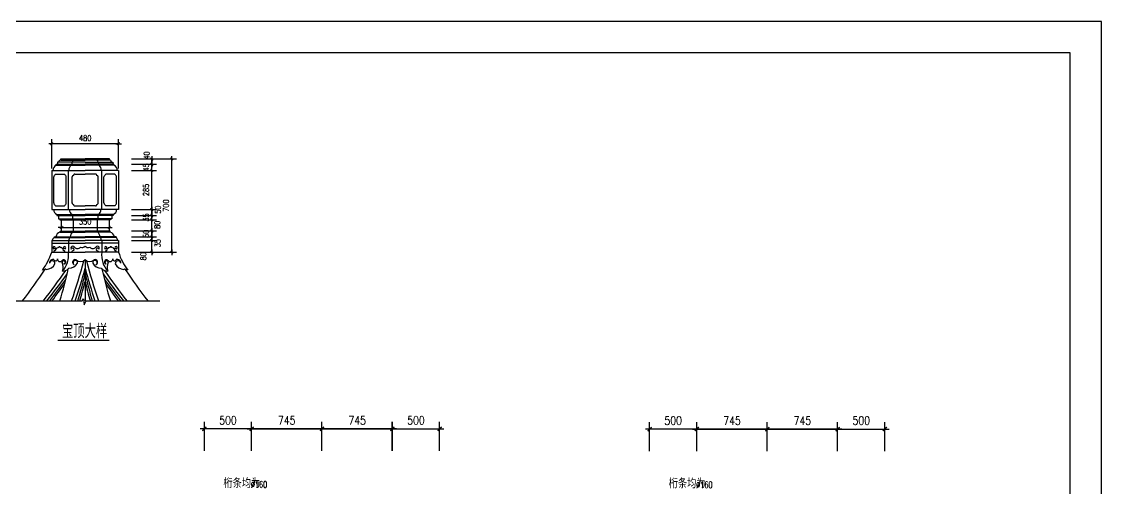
# Model space of a CAD drawing. Extents: x 1035948 to 1665131, y -158296 to 142149.
# Drawn here: x 1188455 to 1199887, y -82051 to -77110 of the extents above; entities that cross this region are included whole.
import ezdxf

# ---------------------------------------------------------------- set-up
doc = ezdxf.new("R2010")
doc.units = 0
doc.header["$LTSCALE"] = 200
doc.header["$MEASUREMENT"] = 0
doc.layers.get('0').update_dxf_attribs({"linetype": 'CONTINUOUS'})
doc.layers.get('DEFPOINTS').update_dxf_attribs({"linetype": 'CONTINUOUS'})
for name, color, linetype in [('PUB_DIM', 3, 'CONTINUOUS'), ('PUB_TEXT', 7, 'CONTINUOUS'), ('WINDOW', 2, 'CONTINUOUS')]:
    doc.layers.add(name, color=color, linetype=linetype)
doc.styles.add('_HZTXT', font='txt.shx', dxfattribs={"width": 0.8, "bigfont": 'hztxt.shx'})
doc.styles.add('_SIMPLEX', font='SIMPLEX.shx', dxfattribs={"width": 0.6})
doc.styles.add('DIM_FONT', font='SIMPLEX.shx', dxfattribs={"width": 0.8})
doc.dimstyles.new('DIMN20', dxfattribs={"dimscale": 0.2, "dimtxt": 300, "dimasz": 1, "dimexe": 250, "dimexo": 300, "dimgap": 150, "dimtad": 1, "dimdec": 0, "dimzin": 0, "dimdsep": 46, "dimtxsty": 'DIM_FONT', "dimblk": '_DIMX', "dimcen": 0.09, "dimclrt": 7, "dimadec": 0, "dimazin": 0, "dimtfac": 1, "dimtdec": 0, "dimtix": 1, "dimtmove": 2, "dimatfit": 3, "dimldrblk": '_DIMX', "dimfxl": 0, "dimtolj": 1, "dimtzin": 0, "dimarcsym": 0})
doc.dimstyles.new('DIMN30', dxfattribs={"dimscale": 0.3, "dimtxt": 300, "dimasz": 1, "dimexe": 250, "dimexo": 300, "dimgap": 150, "dimtad": 1, "dimdec": 0, "dimzin": 0, "dimdsep": 46, "dimtxsty": 'DIM_FONT', "dimblk": '_DIMX', "dimcen": 0.09, "dimclrt": 7, "dimadec": 0, "dimazin": 0, "dimtfac": 1, "dimtdec": 0, "dimtix": 1, "dimtmove": 2, "dimatfit": 3, "dimldrblk": '_DIMX', "dimfxl": 0, "dimtolj": 1, "dimtzin": 0, "dimarcsym": 0})

# ---------------------------------------------------------------- blocks, each defined once
blk = doc.blocks.new('_DIMX')
blk.add_line((-150, 0), (150, 0))
at = {"const_width": 50}
blk.add_lwpolyline([(-70, -70), (70, 70)], dxfattribs=at)
blk = doc.blocks.new('*D295')
at = {"color": 0, "linetype": 'ByBlock'}
for p, q in [((1587124, -10226), (1587124, -9918)), ((1587869, -10226), (1587869, -9918)), ((1587869, -9993), (1587124, -9993))]:
    blk.add_line(p, q, dxfattribs=at)
at = {"layer": 'DEFPOINTS', "color": 0, "linetype": 'ByBlock'}
for p in [(1587124, -9993), (1587124, -10316), (1587869, -10316)]:
    blk.add_point(p, dxfattribs=at)
at = {"color": 0, "linetype": 'ByBlock', "xscale": 0.3, "yscale": 0.3, "zscale": 0.3}
for p, rotation in [((1587124, -9993), 180.0000000003635), ((1587869, -9993), 3.634692546938823e-10)]:
    blk.add_blockref('_DIMX', p, dxfattribs=dict(at, rotation=rotation))
at = {"color": 7, "linetype": 'ByBlock', "insert": (1587496, -9903), "char_height": 90, "attachment_point": 5, "style": 'DIM_FONT'}
blk.add_mtext('\\A1;745', dxfattribs=at)
blk = doc.blocks.new('*D294')
at = {"color": 0, "linetype": 'ByBlock'}
for p, q in [((1587124, -10226), (1587124, -9918)), ((1587869, -10226), (1587869, -9918)), ((1587124, -9993), (1587869, -9993))]:
    blk.add_line(p, q, dxfattribs=at)
at = {"layer": 'DEFPOINTS', "color": 0, "linetype": 'ByBlock'}
for p in [(1587869, -9993), (1587124, -10316), (1587869, -10316)]:
    blk.add_point(p, dxfattribs=at)
at = {"color": 0, "linetype": 'ByBlock', "xscale": 0.3, "yscale": 0.3, "zscale": 0.3, "rotation": 180}
blk.add_blockref('_DIMX', (1587124, -9993), dxfattribs=at)
at = {"color": 0, "linetype": 'ByBlock', "xscale": 0.3, "yscale": 0.3, "zscale": 0.3}
blk.add_blockref('_DIMX', (1587869, -9993), dxfattribs=at)
at = {"color": 7, "linetype": 'ByBlock', "insert": (1587496, -9903), "char_height": 90, "attachment_point": 5, "style": 'DIM_FONT'}
blk.add_mtext('\\A1;745', dxfattribs=at)
blk = doc.blocks.new('*D274')
at = {"color": 0, "linetype": 'ByBlock'}
for p, q in [((1587869, -10226), (1587869, -9918)), ((1588614, -10226), (1588614, -9918)), ((1587869, -9993), (1588614, -9993))]:
    blk.add_line(p, q, dxfattribs=at)
at = {"layer": 'DEFPOINTS', "color": 0, "linetype": 'ByBlock'}
for p in [(1588614, -9993), (1587869, -10316), (1588614, -10316)]:
    blk.add_point(p, dxfattribs=at)
at = {"color": 0, "linetype": 'ByBlock', "xscale": 0.3, "yscale": 0.3, "zscale": 0.3, "rotation": 180}
blk.add_blockref('_DIMX', (1587869, -9993), dxfattribs=at)
at = {"color": 0, "linetype": 'ByBlock', "xscale": 0.3, "yscale": 0.3, "zscale": 0.3}
blk.add_blockref('_DIMX', (1588614, -9993), dxfattribs=at)
at = {"color": 7, "linetype": 'ByBlock', "insert": (1588242, -9903), "char_height": 90, "attachment_point": 5, "style": 'DIM_FONT'}
blk.add_mtext('\\A1;745', dxfattribs=at)
blk = doc.blocks.new('*D273')
at = {"color": 0, "linetype": 'ByBlock'}
for p, q in [((1587869, -10226), (1587869, -9918)), ((1588614, -10226), (1588614, -9918)), ((1588614, -9993), (1587869, -9993))]:
    blk.add_line(p, q, dxfattribs=at)
at = {"layer": 'DEFPOINTS', "color": 0, "linetype": 'ByBlock'}
for p in [(1587869, -9993), (1587869, -10316), (1588614, -10316)]:
    blk.add_point(p, dxfattribs=at)
at = {"color": 0, "linetype": 'ByBlock', "xscale": 0.3, "yscale": 0.3, "zscale": 0.3, "rotation": 180}
blk.add_blockref('_DIMX', (1587869, -9993), dxfattribs=at)
at = {"color": 0, "linetype": 'ByBlock', "xscale": 0.3, "yscale": 0.3, "zscale": 0.3}
blk.add_blockref('_DIMX', (1588614, -9993), dxfattribs=at)
at = {"color": 7, "linetype": 'ByBlock', "insert": (1588242, -9903), "char_height": 90, "attachment_point": 5, "style": 'DIM_FONT'}
blk.add_mtext('\\A1;745', dxfattribs=at)
blk = doc.blocks.new('*D377')
at = {"color": 0, "linetype": 'ByBlock'}
for p, q in [((1642653, -76163), (1642877, -76163)), ((1642827, -77151), (1642827, -76163)), ((1642653, -77151), (1642877, -77151))]:
    blk.add_line(p, q, dxfattribs=at)
at = {"layer": 'DEFPOINTS', "color": 0, "linetype": 'ByBlock'}
for p in [(1642593, -76163), (1642827, -76163), (1642593, -77151)]:
    blk.add_point(p, dxfattribs=at)
at = {"color": 0, "linetype": 'ByBlock', "xscale": 0.2, "yscale": 0.2, "zscale": 0.2}
for p, rotation in [((1642827, -76163), 90), ((1642827, -77151), 270)]:
    blk.add_blockref('_DIMX', p, dxfattribs=dict(at, rotation=rotation))
at = {"color": 7, "linetype": 'ByBlock', "insert": (1642767, -76657), "char_height": 60, "attachment_point": 5, "rotation": 90, "style": 'DIM_FONT'}
blk.add_mtext('\\A1;700', dxfattribs=at)
blk = doc.blocks.new('*D378')
at = {"color": 0, "linetype": 'ByBlock'}
for p, q in [((1642400, -76284), (1642666, -76284)), ((1642616, -76698), (1642616, -76284)), ((1642400, -76698), (1642666, -76698))]:
    blk.add_line(p, q, dxfattribs=at)
at = {"layer": 'DEFPOINTS', "color": 0, "linetype": 'ByBlock'}
for p in [(1642340, -76284), (1642616, -76284), (1642340, -76698)]:
    blk.add_point(p, dxfattribs=at)
at = {"color": 0, "linetype": 'ByBlock', "xscale": 0.2, "yscale": 0.2, "zscale": 0.2}
for p, rotation in [((1642616, -76284), 90), ((1642616, -76698), 270)]:
    blk.add_blockref('_DIMX', p, dxfattribs=dict(at, rotation=rotation))
at = {"color": 7, "linetype": 'ByBlock', "insert": (1642556, -76491), "char_height": 60, "attachment_point": 5, "rotation": 90, "style": 'DIM_FONT'}
blk.add_mtext('\\A1;285', dxfattribs=at)
blk = doc.blocks.new('*D379')
at = {"color": 0, "linetype": 'ByBlock'}
for p, q in [((1641656, -76887), (1642165, -76887)), ((1641656, -76939), (1641656, -76937)), ((1642166, -76939), (1642166, -76937))]:
    blk.add_line(p, q, dxfattribs=at)
at = {"layer": 'DEFPOINTS', "color": 0, "linetype": 'ByBlock'}
for p in [(1641656, -76879), (1642166, -76879), (1642166, -76887)]:
    blk.add_point(p, dxfattribs=at)
at = {"color": 0, "linetype": 'ByBlock', "xscale": 0.2, "yscale": 0.2, "zscale": 0.2, "rotation": 180}
blk.add_blockref('_DIMX', (1641656, -76887), dxfattribs=at)
at = {"color": 0, "linetype": 'ByBlock', "xscale": 0.2, "yscale": 0.2, "zscale": 0.2}
blk.add_blockref('_DIMX', (1642166, -76887), dxfattribs=at)
at = {"color": 7, "linetype": 'ByBlock', "insert": (1641911, -76827), "char_height": 60, "attachment_point": 5, "style": 'DIM_FONT'}
blk.add_mtext('\\A1;350', dxfattribs=at)
blk = doc.blocks.new('*D380')
at = {"color": 0, "linetype": 'ByBlock'}
for p, q in [((1642400, -76698), (1642666, -76698)), ((1642616, -76760), (1642616, -76698)), ((1642400, -76760), (1642666, -76760))]:
    blk.add_line(p, q, dxfattribs=at)
at = {"layer": 'DEFPOINTS', "color": 0, "linetype": 'ByBlock'}
for p in [(1642340, -76698), (1642616, -76698), (1642340, -76760)]:
    blk.add_point(p, dxfattribs=at)
at = {"color": 0, "linetype": 'ByBlock', "xscale": 0.2, "yscale": 0.2, "zscale": 0.2}
for p, rotation in [((1642616, -76698), 90), ((1642616, -76760), 270)]:
    blk.add_blockref('_DIMX', p, dxfattribs=dict(at, rotation=rotation))
at = {"color": 7, "linetype": 'ByBlock', "insert": (1642682, -76700), "char_height": 60, "attachment_point": 5, "rotation": 90, "style": 'DIM_FONT'}
blk.add_mtext('\\A1;50', dxfattribs=at)
blk = doc.blocks.new('*D381')
at = {"color": 0, "linetype": 'ByBlock'}
for p, q in [((1642400, -76760), (1642666, -76760)), ((1642400, -76807), (1642666, -76807)), ((1642616, -76760), (1642616, -76760)), ((1642616, -76807), (1642616, -76760)), ((1642616, -76807), (1642616, -76807))]:
    blk.add_line(p, q, dxfattribs=at)
at = {"layer": 'DEFPOINTS', "color": 0, "linetype": 'ByBlock'}
for p in [(1642340, -76760), (1642340, -76807), (1642616, -76760)]:
    blk.add_point(p, dxfattribs=at)
at = {"color": 0, "linetype": 'ByBlock', "xscale": 0.2, "yscale": 0.2, "zscale": 0.2}
for p, rotation in [((1642616, -76760), 270), ((1642616, -76807), 90)]:
    blk.add_blockref('_DIMX', p, dxfattribs=dict(at, rotation=rotation))
at = {"color": 7, "linetype": 'ByBlock', "insert": (1642556, -76783), "char_height": 60, "attachment_point": 5, "rotation": 90, "style": 'DIM_FONT'}
blk.add_mtext('\\A1;35', dxfattribs=at)
blk = doc.blocks.new('*D382')
at = {"color": 0, "linetype": 'ByBlock'}
for p, q in [((1642400, -76807), (1642666, -76807)), ((1642616, -76925), (1642616, -76807)), ((1642400, -76925), (1642666, -76925))]:
    blk.add_line(p, q, dxfattribs=at)
at = {"layer": 'DEFPOINTS', "color": 0, "linetype": 'ByBlock'}
for p in [(1642340, -76807), (1642616, -76807), (1642340, -76925)]:
    blk.add_point(p, dxfattribs=at)
at = {"color": 0, "linetype": 'ByBlock', "xscale": 0.2, "yscale": 0.2, "zscale": 0.2}
for p, rotation in [((1642616, -76807), 90), ((1642616, -76925), 270)]:
    blk.add_blockref('_DIMX', p, dxfattribs=dict(at, rotation=rotation))
at = {"color": 7, "linetype": 'ByBlock', "insert": (1642674, -76860), "char_height": 60, "attachment_point": 5, "rotation": 90, "style": 'DIM_FONT'}
blk.add_mtext('\\A1;80', dxfattribs=at)
blk = doc.blocks.new('*D383')
at = {"color": 0, "linetype": 'ByBlock'}
for p, q in [((1642400, -76925), (1642666, -76925)), ((1642616, -76925), (1642616, -76925)), ((1642616, -76988), (1642616, -76925)), ((1642400, -76988), (1642666, -76988)), ((1642616, -76988), (1642616, -76988))]:
    blk.add_line(p, q, dxfattribs=at)
at = {"layer": 'DEFPOINTS', "color": 0, "linetype": 'ByBlock'}
for p in [(1642340, -76925), (1642616, -76925), (1642340, -76988)]:
    blk.add_point(p, dxfattribs=at)
at = {"color": 0, "linetype": 'ByBlock', "xscale": 0.2, "yscale": 0.2, "zscale": 0.2}
for p, rotation in [((1642616, -76925), 270), ((1642616, -76988), 90)]:
    blk.add_blockref('_DIMX', p, dxfattribs=dict(at, rotation=rotation))
at = {"color": 7, "linetype": 'ByBlock', "insert": (1642556, -76956), "char_height": 60, "attachment_point": 5, "rotation": 90, "style": 'DIM_FONT'}
blk.add_mtext('\\A1;50', dxfattribs=at)
blk = doc.blocks.new('*D384')
at = {"color": 0, "linetype": 'ByBlock'}
for p, q in [((1642400, -76988), (1642666, -76988)), ((1642400, -77026), (1642666, -77026)), ((1642616, -76987), (1642616, -76987)), ((1642616, -77026), (1642616, -76988)), ((1642616, -77026), (1642616, -76988)), ((1642616, -77026), (1642616, -77026))]:
    blk.add_line(p, q, dxfattribs=at)
at = {"layer": 'DEFPOINTS', "color": 0, "linetype": 'ByBlock'}
for p in [(1642340, -76988), (1642340, -77026), (1642616, -76988)]:
    blk.add_point(p, dxfattribs=at)
at = {"color": 0, "linetype": 'ByBlock', "xscale": 0.2, "yscale": 0.2, "zscale": 0.2}
for p, rotation in [((1642616, -76988), 270), ((1642616, -77026), 90)]:
    blk.add_blockref('_DIMX', p, dxfattribs=dict(at, rotation=rotation))
at = {"color": 7, "linetype": 'ByBlock', "insert": (1642678, -77054), "char_height": 60, "attachment_point": 5, "rotation": 90, "style": 'DIM_FONT'}
blk.add_mtext('\\A1;35', dxfattribs=at)
blk = doc.blocks.new('*D385')
at = {"color": 0, "linetype": 'ByBlock'}
for p, q in [((1642400, -77026), (1642666, -77026)), ((1642616, -77150), (1642616, -77026)), ((1642400, -77151), (1642666, -77151))]:
    blk.add_line(p, q, dxfattribs=at)
at = {"layer": 'DEFPOINTS', "color": 0, "linetype": 'ByBlock'}
for p in [(1642340, -77026), (1642616, -77026), (1642340, -77151)]:
    blk.add_point(p, dxfattribs=at)
at = {"color": 0, "linetype": 'ByBlock', "xscale": 0.2, "yscale": 0.2, "zscale": 0.2}
for p, rotation in [((1642616, -77026), 90), ((1642616, -77151), 270)]:
    blk.add_blockref('_DIMX', p, dxfattribs=dict(at, rotation=rotation))
at = {"color": 7, "linetype": 'ByBlock', "insert": (1642526, -77193), "char_height": 60, "attachment_point": 5, "rotation": 90, "style": 'DIM_FONT'}
blk.add_mtext('\\A1;80', dxfattribs=at)
blk = doc.blocks.new('*D386')
at = {"color": 0, "linetype": 'ByBlock'}
for p, q in [((1641557, -76262), (1641557, -75952)), ((1642264, -76002), (1641557, -76002)), ((1642264, -76262), (1642264, -75952))]:
    blk.add_line(p, q, dxfattribs=at)
at = {"layer": 'DEFPOINTS', "color": 0, "linetype": 'ByBlock'}
for p in [(1641557, -76002), (1641557, -76322), (1642264, -76322)]:
    blk.add_point(p, dxfattribs=at)
at = {"color": 0, "linetype": 'ByBlock', "xscale": 0.2, "yscale": 0.2, "zscale": 0.2, "rotation": 180}
blk.add_blockref('_DIMX', (1641557, -76002), dxfattribs=at)
at = {"color": 0, "linetype": 'ByBlock', "xscale": 0.2, "yscale": 0.2, "zscale": 0.2}
blk.add_blockref('_DIMX', (1642264, -76002), dxfattribs=at)
at = {"color": 7, "linetype": 'ByBlock', "insert": (1641911, -75942), "char_height": 60, "attachment_point": 5, "style": 'DIM_FONT'}
blk.add_mtext('\\A1;480', dxfattribs=at)
blk = doc.blocks.new('*D387')
at = {"color": 0, "linetype": 'ByBlock'}
for p, q in [((1642400, -76219), (1642666, -76219)), ((1642616, -76218), (1642616, -76218)), ((1642616, -76284), (1642616, -76219)), ((1642400, -76284), (1642666, -76284)), ((1642616, -76284), (1642616, -76285))]:
    blk.add_line(p, q, dxfattribs=at)
at = {"layer": 'DEFPOINTS', "color": 0, "linetype": 'ByBlock'}
for p in [(1642340, -76219), (1642616, -76219), (1642340, -76284)]:
    blk.add_point(p, dxfattribs=at)
at = {"color": 0, "linetype": 'ByBlock', "xscale": 0.2, "yscale": 0.2, "zscale": 0.2}
for p, rotation in [((1642616, -76219), 270), ((1642616, -76284), 90)]:
    blk.add_blockref('_DIMX', p, dxfattribs=dict(at, rotation=rotation))
at = {"color": 7, "linetype": 'ByBlock', "insert": (1642556, -76251), "char_height": 60, "attachment_point": 5, "rotation": 90, "style": 'DIM_FONT'}
blk.add_mtext('\\A1;45', dxfattribs=at)
blk = doc.blocks.new('*D388')
at = {"color": 0, "linetype": 'ByBlock'}
for p, q in [((1642400, -76163), (1642666, -76163)), ((1642400, -76219), (1642666, -76219)), ((1642616, -76162), (1642616, -76162)), ((1642616, -76219), (1642616, -76163)), ((1642616, -76219), (1642616, -76163)), ((1642616, -76219), (1642616, -76219))]:
    blk.add_line(p, q, dxfattribs=at)
at = {"layer": 'DEFPOINTS', "color": 0, "linetype": 'ByBlock'}
for p in [(1642340, -76163), (1642340, -76219), (1642616, -76163)]:
    blk.add_point(p, dxfattribs=at)
at = {"color": 0, "linetype": 'ByBlock', "xscale": 0.2, "yscale": 0.2, "zscale": 0.2}
for p, rotation in [((1642616, -76163), 270), ((1642616, -76219), 90)]:
    blk.add_blockref('_DIMX', p, dxfattribs=dict(at, rotation=rotation))
at = {"color": 7, "linetype": 'ByBlock', "insert": (1642562, -76126), "char_height": 60, "attachment_point": 5, "rotation": 90, "style": 'DIM_FONT'}
blk.add_mtext('\\A1;40', dxfattribs=at)
blk = doc.blocks.new('*D296')
at = {"color": 0, "linetype": 'ByBlock'}
for p, q in [((1586624, -10226), (1586624, -9918)), ((1587124, -10226), (1587124, -9918)), ((1587124, -9993), (1586624, -9993))]:
    blk.add_line(p, q, dxfattribs=at)
at = {"layer": 'DEFPOINTS', "color": 0, "linetype": 'ByBlock'}
for p in [(1586624, -9993), (1586624, -10316), (1587124, -10316)]:
    blk.add_point(p, dxfattribs=at)
at = {"color": 0, "linetype": 'ByBlock', "xscale": 0.3, "yscale": 0.3, "zscale": 0.3}
for p, rotation in [((1586624, -9993), 180.0000000003635), ((1587124, -9993), 3.635491907516553e-10)]:
    blk.add_blockref('_DIMX', p, dxfattribs=dict(at, rotation=rotation))
at = {"color": 7, "linetype": 'ByBlock', "insert": (1586874, -9903), "char_height": 90, "attachment_point": 5, "style": 'DIM_FONT'}
blk.add_mtext('\\A1;500', dxfattribs=at)
blk = doc.blocks.new('*D304')
at = {"color": 0, "linetype": 'ByBlock'}
for p, q in [((1603650, -10226), (1603650, -9918)), ((1604150, -10226), (1604150, -9918)), ((1603650, -9993), (1604149, -9993))]:
    blk.add_line(p, q, dxfattribs=at)
at = {"layer": 'DEFPOINTS', "color": 0, "linetype": 'ByBlock'}
for p in [(1604150, -9993), (1603650, -10316), (1604150, -10316)]:
    blk.add_point(p, dxfattribs=at)
at = {"color": 0, "linetype": 'ByBlock', "xscale": 0.3, "yscale": 0.3, "zscale": 0.3, "rotation": 180}
blk.add_blockref('_DIMX', (1603650, -9993), dxfattribs=at)
at = {"color": 0, "linetype": 'ByBlock', "xscale": 0.3, "yscale": 0.3, "zscale": 0.3}
blk.add_blockref('_DIMX', (1604150, -9993), dxfattribs=at)
at = {"color": 7, "linetype": 'ByBlock', "insert": (1603900, -9903), "char_height": 90, "attachment_point": 5, "style": 'DIM_FONT'}
blk.add_mtext('\\A1;500', dxfattribs=at)
blk = doc.blocks.new('*D316')
at = {"color": 0, "linetype": 'ByBlock'}
for p, q in [((1602159, -10226), (1602159, -9918)), ((1602905, -10226), (1602905, -9918)), ((1602904, -9993), (1602160, -9993))]:
    blk.add_line(p, q, dxfattribs=at)
at = {"layer": 'DEFPOINTS', "color": 0, "linetype": 'ByBlock'}
for p in [(1602159, -9993), (1602159, -10316), (1602905, -10316)]:
    blk.add_point(p, dxfattribs=at)
at = {"color": 0, "linetype": 'ByBlock', "xscale": 0.3, "yscale": 0.3, "zscale": 0.3}
for p, rotation in [((1602159, -9993), 180.0000000003635), ((1602905, -9993), 3.634692546938823e-10)]:
    blk.add_blockref('_DIMX', p, dxfattribs=dict(at, rotation=rotation))
at = {"color": 7, "linetype": 'ByBlock', "insert": (1602532, -9903), "char_height": 90, "attachment_point": 5, "style": 'DIM_FONT'}
blk.add_mtext('\\A1;745', dxfattribs=at)
blk = doc.blocks.new('*D315')
at = {"color": 0, "linetype": 'ByBlock'}
for p, q in [((1602159, -10226), (1602159, -9918)), ((1602905, -10226), (1602905, -9918)), ((1602160, -9993), (1602904, -9993))]:
    blk.add_line(p, q, dxfattribs=at)
at = {"layer": 'DEFPOINTS', "color": 0, "linetype": 'ByBlock'}
for p in [(1602905, -9993), (1602159, -10316), (1602905, -10316)]:
    blk.add_point(p, dxfattribs=at)
at = {"color": 0, "linetype": 'ByBlock', "xscale": 0.3, "yscale": 0.3, "zscale": 0.3, "rotation": 180}
blk.add_blockref('_DIMX', (1602159, -9993), dxfattribs=at)
at = {"color": 0, "linetype": 'ByBlock', "xscale": 0.3, "yscale": 0.3, "zscale": 0.3}
blk.add_blockref('_DIMX', (1602905, -9993), dxfattribs=at)
at = {"color": 7, "linetype": 'ByBlock', "insert": (1602532, -9903), "char_height": 90, "attachment_point": 5, "style": 'DIM_FONT'}
blk.add_mtext('\\A1;745', dxfattribs=at)
blk = doc.blocks.new('*D314')
at = {"color": 0, "linetype": 'ByBlock'}
for p, q in [((1601659, -10226), (1601659, -9918)), ((1602159, -10226), (1602159, -9918)), ((1602159, -9993), (1601660, -9993))]:
    blk.add_line(p, q, dxfattribs=at)
at = {"layer": 'DEFPOINTS', "color": 0, "linetype": 'ByBlock'}
for p in [(1601659, -9993), (1601659, -10316), (1602159, -10316)]:
    blk.add_point(p, dxfattribs=at)
at = {"color": 0, "linetype": 'ByBlock', "xscale": 0.3, "yscale": 0.3, "zscale": 0.3}
for p, rotation in [((1601659, -9993), 180.0000000003635), ((1602159, -9993), 3.635491907516553e-10)]:
    blk.add_blockref('_DIMX', p, dxfattribs=dict(at, rotation=rotation))
at = {"color": 7, "linetype": 'ByBlock', "insert": (1601909, -9903), "char_height": 90, "attachment_point": 5, "style": 'DIM_FONT'}
blk.add_mtext('\\A1;500', dxfattribs=at)
blk = doc.blocks.new('*D302')
at = {"color": 0, "linetype": 'ByBlock'}
for p, q in [((1602905, -10226), (1602905, -9918)), ((1603650, -10226), (1603650, -9918)), ((1603649, -9993), (1602905, -9993))]:
    blk.add_line(p, q, dxfattribs=at)
at = {"layer": 'DEFPOINTS', "color": 0, "linetype": 'ByBlock'}
for p in [(1602905, -9993), (1602905, -10316), (1603650, -10316)]:
    blk.add_point(p, dxfattribs=at)
at = {"color": 0, "linetype": 'ByBlock', "xscale": 0.3, "yscale": 0.3, "zscale": 0.3, "rotation": 180}
blk.add_blockref('_DIMX', (1602905, -9993), dxfattribs=at)
at = {"color": 0, "linetype": 'ByBlock', "xscale": 0.3, "yscale": 0.3, "zscale": 0.3}
blk.add_blockref('_DIMX', (1603650, -9993), dxfattribs=at)
at = {"color": 7, "linetype": 'ByBlock', "insert": (1603277, -9903), "char_height": 90, "attachment_point": 5, "style": 'DIM_FONT'}
blk.add_mtext('\\A1;745', dxfattribs=at)
blk = doc.blocks.new('*D303')
at = {"color": 0, "linetype": 'ByBlock'}
for p, q in [((1602905, -10226), (1602905, -9918)), ((1603650, -10226), (1603650, -9918)), ((1602905, -9993), (1603649, -9993))]:
    blk.add_line(p, q, dxfattribs=at)
at = {"layer": 'DEFPOINTS', "color": 0, "linetype": 'ByBlock'}
for p in [(1603650, -9993), (1602905, -10316), (1603650, -10316)]:
    blk.add_point(p, dxfattribs=at)
at = {"color": 0, "linetype": 'ByBlock', "xscale": 0.3, "yscale": 0.3, "zscale": 0.3, "rotation": 180}
blk.add_blockref('_DIMX', (1602905, -9993), dxfattribs=at)
at = {"color": 0, "linetype": 'ByBlock', "xscale": 0.3, "yscale": 0.3, "zscale": 0.3}
blk.add_blockref('_DIMX', (1603650, -9993), dxfattribs=at)
at = {"color": 7, "linetype": 'ByBlock', "insert": (1603277, -9903), "char_height": 90, "attachment_point": 5, "style": 'DIM_FONT'}
blk.add_mtext('\\A1;745', dxfattribs=at)
blk = doc.blocks.new('*D275')
at = {"color": 0, "linetype": 'ByBlock'}
for p, q in [((1582920, -10226), (1582920, -9918)), ((1583420, -10226), (1583420, -9918)), ((1582920, -9993), (1583419, -9993))]:
    blk.add_line(p, q, dxfattribs=at)
at = {"layer": 'DEFPOINTS', "color": 0, "linetype": 'ByBlock'}
for p in [(1583420, -9993), (1582920, -10316), (1583420, -10316)]:
    blk.add_point(p, dxfattribs=at)
at = {"color": 0, "linetype": 'ByBlock', "xscale": 0.3, "yscale": 0.3, "zscale": 0.3, "rotation": 180}
blk.add_blockref('_DIMX', (1582920, -9993), dxfattribs=at)
at = {"color": 0, "linetype": 'ByBlock', "xscale": 0.3, "yscale": 0.3, "zscale": 0.3}
blk.add_blockref('_DIMX', (1583420, -9993), dxfattribs=at)
at = {"color": 7, "linetype": 'ByBlock', "insert": (1583170, -9903), "char_height": 90, "attachment_point": 5, "style": 'DIM_FONT'}
blk.add_mtext('\\A1;500', dxfattribs=at)

msp = doc.modelspace()

# ---------------------------------------------------------------- linework, layer by layer
at = {"color": 5}
for p, q in [((1188822.18881, -78620.38792), (1188834.28679, -78620.38792)), ((1188822.18881, -78631.74372), (1188822.18881, -78620.38792)), ((1188834.28679, -78596.92177), (1188834.28679, -78620.38792)), ((1188848.64366, -78596.92177), (1188834.28679, -78596.92177)), ((1188870.4783, -78575.47791), (1188870.4783, -78564.12212)), ((1188870.4783, -78564.12212), (1189127.52652, -78564.12212)), ((1189384.57473, -78564.12212), (1189127.52652, -78564.12212)), ((1189384.57473, -78575.47791), (1189384.57473, -78564.12212)), ((1189406.40938, -78596.92177), (1189420.76624, -78596.92177)), ((1189420.76624, -78596.92177), (1189420.76624, -78620.38792)), ((1189432.86423, -78620.38792), (1189420.76624, -78620.38792)), ((1189432.86423, -78631.74372), (1189432.86423, -78620.38792)), ((1188773.89932, -78686.01625), (1188773.89932, -79099.70202)), ((1188773.89932, -78686.01625), (1188786.39418, -78686.01625)), ((1189481.15372, -78686.01625), (1189468.65886, -78686.01625)), ((1189481.15372, -78686.01625), (1189481.15372, -79099.70202)), ((1188773.89932, -79099.70202), (1188793.64267, -79099.70202)), ((1189481.15372, -79099.70202), (1189461.41036, -79099.70202)), ((1188829.4373, -79150.52749), (1188829.4373, -79161.88329)), ((1188829.4373, -79161.88329), (1188844.01469, -79161.88329)), ((1188844.01469, -79161.88329), (1188844.01469, -79197.78777)), ((1188844.01469, -79197.78777), (1188860.02608, -79197.78777)), ((1188860.02608, -79197.78777), (1188860.02608, -79208.16185)), ((1188860.02608, -79208.16185), (1188872.59871, -79208.16185)), ((1188872.59871, -79208.16185), (1188872.59871, -79327.00579)), ((1189382.45433, -79208.16185), (1189382.45433, -79327.00579)), ((1189395.02696, -79208.16185), (1189382.45433, -79208.16185)), ((1189411.03834, -79197.78777), (1189395.02696, -79197.78777)), ((1189395.02696, -79197.78777), (1189395.02696, -79208.16185)), ((1189411.03834, -79161.88329), (1189411.03834, -79197.78777)), ((1189425.61573, -79161.88329), (1189411.03834, -79161.88329)), ((1189425.61573, -79150.52749), (1189425.61573, -79161.88329)), ((1188861.89924, -79327.00579), (1188872.59871, -79327.00579)), ((1188861.89924, -79338.36159), (1188861.89924, -79327.00579)), ((1188872.59871, -79327.00579), (1188872.59871, -79327.00579)), ((1189382.45433, -79327.00579), (1189382.45433, -79327.00579)), ((1189393.1538, -79327.00579), (1189382.45433, -79327.00579)), ((1189393.1538, -79338.36159), (1189393.1538, -79327.00579)), ((1188782.76409, -79427.48575), (1188773.89932, -79427.48575)), ((1188773.89932, -79427.48575), (1188773.89932, -79552.22906)), ((1188799.50054, -79389.18706), (1188817.67001, -79389.18706)), ((1188799.50054, -79389.18706), (1188799.50054, -79397.32516)), ((1189455.55249, -79389.18706), (1189437.38303, -79389.18706)), ((1189455.55249, -79389.18706), (1189455.55249, -79397.32516)), ((1189472.28895, -79427.48575), (1189481.15372, -79427.48575)), ((1189481.15372, -79427.48575), (1189481.15372, -79552.22906)), ((1188837.71416, -80481.82511), (1189383.44052, -80481.82511))]:
    msp.add_line(p, q, dxfattribs=at)
at = {"color": 6}
for p, q in [((1188822.18881, -78631.74372), (1189127.52652, -78631.74372)), ((1188987.42343, -78596.92177), (1188848.64366, -78596.92177)), ((1188870.4783, -78575.47791), (1189127.52652, -78575.47791)), ((1189127.52652, -78596.92177), (1188989.71037, -78596.92177)), ((1189384.57473, -78575.47791), (1189127.52652, -78575.47791)), ((1189127.52652, -78596.92177), (1189265.34266, -78596.92177)), ((1189432.86423, -78631.74372), (1189127.52652, -78631.74372)), ((1189267.62961, -78596.92177), (1189406.40938, -78596.92177)), ((1188794.68342, -79029.05754), (1188794.68342, -78753.55761)), ((1188813.5777, -78724.89623), (1188908.84512, -78724.89623)), ((1188927.7394, -79029.05754), (1188927.7394, -78753.55761)), ((1188989.59289, -79032.16066), (1188989.59289, -78753.55761)), ((1189017.96931, -78724.89623), (1189127.52652, -78724.89623)), ((1189237.08372, -78724.89623), (1189127.52652, -78724.89623)), ((1189265.46015, -79032.16066), (1189265.46015, -78753.55761)), ((1189327.31364, -79029.05754), (1189327.31364, -78753.55761)), ((1189441.47533, -78724.89623), (1189346.20791, -78724.89623)), ((1189460.36961, -79029.05754), (1189460.36961, -78753.55761)), ((1188813.5777, -79060.82205), (1188908.84512, -79060.82205)), ((1189017.96931, -79060.82205), (1189127.52652, -79060.82205)), ((1189237.08372, -79060.82205), (1189127.52652, -79060.82205)), ((1189441.47533, -79060.82205), (1189346.20791, -79060.82205)), ((1188829.4373, -79150.52749), (1188989.8796, -79150.52749)), ((1188860.02608, -79197.78777), (1188993.00777, -79197.78777)), ((1188989.8796, -79150.52749), (1189127.52652, -79150.52749)), ((1188997.96765, -79197.78777), (1189127.52652, -79197.78777)), ((1189265.17343, -79150.52749), (1189127.52652, -79150.52749)), ((1189257.08539, -79197.78777), (1189127.52652, -79197.78777)), ((1189395.02696, -79197.78777), (1189262.04527, -79197.78777)), ((1189425.61573, -79150.52749), (1189265.17343, -79150.52749)), ((1188861.89924, -79338.36159), (1188998.13196, -79338.36159)), ((1188998.13196, -79338.36159), (1189127.52652, -79338.36159)), ((1189256.92107, -79338.36159), (1189127.52652, -79338.36159)), ((1189393.1538, -79338.36159), (1189256.92107, -79338.36159)), ((1188799.50054, -79397.32516), (1189127.52652, -79397.32516)), ((1189455.55249, -79397.32516), (1189127.52652, -79397.32516)), ((1188773.89932, -79455.8243), (1189127.52652, -79455.8243)), ((1189481.15372, -79455.8243), (1189127.52652, -79455.8243)), ((1189127.52652, -79630.25734), (1189127.52652, -80067.46263)), ((1189127.52652, -79630.25734), (1189127.52652, -80067.46263))]:
    msp.add_line(p, q, dxfattribs=at)
at = {"color": 7}
for p, q in [((1188834.28679, -78620.38792), (1188983.94853, -78620.38792)), ((1188987.42343, -78620.38792), (1189127.52652, -78620.38792)), ((1189267.62961, -78620.38792), (1189127.52652, -78620.38792)), ((1189420.76624, -78620.38792), (1189271.10451, -78620.38792)), ((1188786.39418, -78686.01625), (1188950.71292, -78686.01625)), ((1188955.61976, -78686.01625), (1189127.52652, -78686.01625)), ((1189299.43327, -78686.01625), (1189127.52652, -78686.01625)), ((1189468.65886, -78686.01625), (1189304.34012, -78686.01625)), ((1188782.76409, -79427.48575), (1188950.71292, -79427.48575)), ((1188955.75792, -79427.48575), (1189127.52652, -79427.48575)), ((1189299.29512, -79427.48575), (1189127.52652, -79427.48575)), ((1189472.28895, -79427.48575), (1189304.34012, -79427.48575))]:
    msp.add_line(p, q, dxfattribs=at)
at = {"color": 4}
for p, q in [((1188983.94853, -78631.74372), (1188983.94853, -78620.38792)), ((1188983.94853, -78620.38792), (1188987.42343, -78620.38792)), ((1188989.71037, -78596.92177), (1188987.42343, -78596.92177)), ((1188987.42343, -78596.92177), (1188987.42343, -78620.38792)), ((1189006.26444, -78575.47791), (1189006.26444, -78564.12212)), ((1189248.7886, -78575.47791), (1189248.7886, -78564.12212)), ((1189265.34266, -78596.92177), (1189267.62961, -78596.92177)), ((1189267.62961, -78596.92177), (1189267.62961, -78620.38792)), ((1189271.10451, -78620.38792), (1189267.62961, -78620.38792)), ((1189271.10451, -78631.74372), (1189271.10451, -78620.38792)), ((1188950.71292, -79099.70202), (1188950.71292, -78686.01625)), ((1188950.71292, -78686.01625), (1188955.61976, -78686.01625)), ((1189304.34012, -78686.01625), (1189299.43327, -78686.01625)), ((1189304.34012, -79099.70202), (1189304.34012, -78686.01625)), ((1188950.71292, -79099.70202), (1188961.55066, -79099.70202)), ((1189304.34012, -79099.70202), (1189293.50238, -79099.70202)), ((1188989.8796, -79150.52749), (1188989.8796, -79161.88329)), ((1188989.8796, -79161.88329), (1188993.00777, -79161.88329)), ((1188989.8796, -79161.88329), (1188993.00777, -79161.88329)), ((1188993.00777, -79161.88329), (1188993.00777, -79197.78777)), ((1188993.00777, -79197.78777), (1188997.96765, -79197.78777)), ((1188997.96765, -79197.78777), (1188997.96765, -79208.16185)), ((1188997.96765, -79208.16185), (1189000.02893, -79208.16185)), ((1189000.02893, -79208.16185), (1189000.02893, -79327.00579)), ((1189255.0241, -79208.16185), (1189255.0241, -79327.00579)), ((1189257.08539, -79208.16185), (1189255.0241, -79208.16185)), ((1189262.04527, -79197.78777), (1189257.08539, -79197.78777)), ((1189257.08539, -79197.78777), (1189257.08539, -79208.16185)), ((1189262.04527, -79161.88329), (1189262.04527, -79197.78777)), ((1189265.17343, -79161.88329), (1189262.04527, -79161.88329)), ((1189265.17343, -79161.88329), (1189262.04527, -79161.88329)), ((1189265.17343, -79150.52749), (1189265.17343, -79161.88329)), ((1188998.13196, -79327.00579), (1189000.02893, -79327.00579)), ((1188998.13196, -79338.36159), (1188998.13196, -79327.00579)), ((1189000.02893, -79327.00579), (1189000.02893, -79327.00579)), ((1189256.92107, -79327.00579), (1189255.0241, -79327.00579)), ((1189255.0241, -79327.00579), (1189255.0241, -79327.00579)), ((1189256.92107, -79338.36159), (1189256.92107, -79327.00579)), ((1188950.71292, -79427.48575), (1188955.75792, -79427.48575)), ((1188950.71292, -79427.48575), (1188950.71292, -79552.22906)), ((1188966.65218, -79389.18706), (1188970.07075, -79389.18706)), ((1188966.65218, -79389.18706), (1188966.65218, -79397.32516)), ((1189288.40086, -79389.18706), (1189284.98229, -79389.18706)), ((1189288.40086, -79389.18706), (1189288.40086, -79397.32516)), ((1189304.34012, -79427.48575), (1189299.29512, -79427.48575)), ((1189304.34012, -79427.48575), (1189304.34012, -79552.22906))]:
    msp.add_line(p, q, dxfattribs=at)
for p, q in [((1188793.64267, -79099.70202), (1188950.71292, -79099.70202)), ((1188961.55066, -79099.70202), (1189127.52652, -79099.70202)), ((1189293.50238, -79099.70202), (1189127.52652, -79099.70202)), ((1189461.41036, -79099.70202), (1189304.34012, -79099.70202)), ((1188844.01469, -79161.88329), (1188989.8796, -79161.88329)), ((1188872.59871, -79208.16185), (1188997.96765, -79208.16185)), ((1188884.08869, -79161.88329), (1188989.8796, -79161.88329)), ((1188993.00777, -79161.88329), (1189127.52652, -79161.88329)), ((1188993.00777, -79161.88329), (1189127.52652, -79161.88329)), ((1189000.02893, -79208.16185), (1189127.52652, -79208.16185)), ((1189262.04527, -79161.88329), (1189127.52652, -79161.88329)), ((1189262.04527, -79161.88329), (1189127.52652, -79161.88329)), ((1189255.0241, -79208.16185), (1189127.52652, -79208.16185)), ((1189382.45433, -79208.16185), (1189257.08539, -79208.16185)), ((1189411.03834, -79161.88329), (1189265.17343, -79161.88329)), ((1189370.96434, -79161.88329), (1189265.17343, -79161.88329)), ((1188872.59871, -79327.00579), (1188998.13196, -79327.00579)), ((1189000.02893, -79327.00579), (1189127.52652, -79327.00579)), ((1189255.0241, -79327.00579), (1189127.52652, -79327.00579)), ((1189382.45433, -79327.00579), (1189256.92107, -79327.00579)), ((1188817.67001, -79389.18706), (1188966.65218, -79389.18706)), ((1188970.07075, -79389.18706), (1189127.52652, -79389.18706)), ((1189284.98229, -79389.18706), (1189127.52652, -79389.18706)), ((1189437.38303, -79389.18706), (1189288.40086, -79389.18706)), ((1188773.89932, -79552.22906), (1189127.52652, -79552.22906)), ((1189481.15372, -79552.22906), (1189127.52652, -79552.22906)), ((1188374.79439, -80067.46263), (1189097.07814, -80067.46263)), ((1189097.07814, -80067.46263), (1189111.81064, -80044.07983)), ((1189111.81064, -80044.07983), (1189116.50159, -80108.53681)), ((1189116.50159, -80108.53681), (1189137.44031, -80067.46263)), ((1189137.44031, -80067.46263), (1189917.7933, -80067.46263))]:
    msp.add_line(p, q)
at = {"color": 151}
msp.add_lwpolyline([(1199887.15092, -90970.48133), (1199887.15092, -77110.48133), (1180285.15092, -77110.48133), (1180285.15092, -90970.48133)], close=True, dxfattribs=at)
at = {"color": 5}
msp.add_lwpolyline([(1199557.15092, -90640.48133), (1199557.15092, -77440.48133), (1180945.15092, -77440.48133), (1180945.15092, -90640.48133)], close=True, dxfattribs=at)
for centre, radius, start, end in [((1188847.15575, -78687.15046), 60.77215, 114.256896224, 178.930612127), ((1188871.48209, -78598.3382), 22.88231, 92.51422175, 92.51422175), ((1188871.48209, -78598.3382), 22.88231, 92.51422175, 176.45107365), ((1189383.57095, -78598.3382), 22.88231, 87.48577825, 87.48577825), ((1189383.57095, -78598.3382), 22.88231, 3.54892635, 87.48577825), ((1189407.89729, -78687.15046), 60.77215, 1.069387873, 65.743103776), ((1188849.59272, -79098.31553), 55.96722, 181.419551047, 181.419551047), ((1188849.59272, -79098.31553), 55.96722, 181.419551047, 248.891885485), ((1189405.46032, -79098.31553), 55.96722, 358.580448953, 358.580448953), ((1189405.46032, -79098.31553), 55.96722, 291.108114515, 358.580448953), ((1188881.64771, -79400.20433), 64.91938, 170.22922455, 170.22922455), ((1188881.64771, -79400.20433), 64.91938, 107.710034146, 170.22922455), ((1189373.40533, -79400.20433), 64.91938, 9.77077545, 9.77077545), ((1189373.40533, -79400.20433), 64.91938, 9.77077545, 72.289965854), ((1188816.09648, -79426.25835), 33.35498, 119.838374227, 182.108854875), ((1189438.95655, -79426.25835), 33.35498, 357.891145125, 60.161625773), ((1188167.78564, -79356.45844), 636.94578, 322.959271509, 342.0998944), ((1190087.26739, -79356.45844), 636.94578, 197.9001056, 217.040728491), ((1188707.34832, -79796.58884), 64.46908, 91.085867717, 118.890871164), ((1189547.70471, -79796.58884), 64.46908, 61.109128836, 88.914132283)]:
    msp.add_arc(centre, radius, start, end, dxfattribs=at)
at = {"color": 4}
for centre, radius, start, end in [((1189009.67485, -78679.70183), 54.42264, 118.210581136, 186.662786338), ((1189013.7127, -78598.33934), 24.04416, 176.620043883, 176.620043883), ((1189013.7127, -78598.33934), 24.04416, 108.045643856, 176.620043883), ((1189241.34033, -78598.33934), 24.04416, 3.379956117, 3.379956117), ((1189241.34033, -78598.33934), 24.04416, 3.379956117, 71.954356144), ((1189245.37819, -78679.70183), 54.42264, 353.337213662, 61.789418864), ((1189010.8231, -79105.54639), 49.61784, 173.235568136, 173.235568136), ((1189010.8231, -79105.54639), 49.61784, 245.033000594, 245.033000594), ((1189010.8231, -79105.54639), 49.61784, 173.235568136, 245.033000594), ((1189244.22993, -79105.54639), 49.61784, 6.764431864, 6.764431864), ((1189244.22993, -79105.54639), 49.61784, 294.966999406, 294.966999406), ((1189244.22993, -79105.54639), 49.61784, 294.966999406, 6.764431864), ((1189030.58394, -79389.4378), 60.51371, 122.430403159, 179.762600033), ((1189224.46909, -79389.4378), 60.51371, 0.237399967, 57.569596841), ((1189000.13696, -79426.46799), 44.39071, 138.965950727, 181.31375662), ((1189254.91607, -79426.46799), 44.39071, 358.68624338, 41.034049273), ((1188703.75754, -79583.82745), 248.96871, 317.74899751, 7.291481082), ((1189551.29549, -79583.82745), 248.96871, 172.708518918, 222.25100249), ((1188887.44313, -79661.38077), 89.85022, 270.384291322, 313.869909743), ((1188887.44313, -79661.38077), 89.85022, 313.869909743, 319.505798293), ((1189367.60991, -79661.38077), 89.85022, 220.494201707, 226.130090257), ((1189367.60991, -79661.38077), 89.85022, 226.130090257, 269.615708678)]:
    msp.add_arc(centre, radius, start, end, dxfattribs=at)
for centre, radius, start, end in [((1188167.78564, -79356.45844), 636.94578, 342.0998944, 342.0998944), ((1190087.26739, -79356.45844), 636.94578, 197.9001056, 197.9001056), ((1188707.34832, -79796.58884), 64.46908, 81.925724248, 91.085867717), ((1189547.70471, -79796.58884), 64.46908, 88.914132283, 98.074275752)]:
    msp.add_arc(centre, radius, start, end)
at = {"color": 6}
for centre, radius, start, end in [((1188807.72303, -78752.88771), 13.0568, 106.789369062, 182.940948037), ((1188818.13026, -78738.46162), 14.30894, 108.551797681, 187.735015451), ((1188904.29256, -78738.46162), 14.30894, 352.264984549, 71.448202319), ((1188914.6998, -78752.88771), 13.0568, 357.059051963, 73.210630938), ((1189004.23296, -78755.10917), 14.72206, 90.405336903, 173.950357908), ((1189018.22814, -78739.05593), 14.16207, 91.047194269, 185.395080373), ((1189236.8249, -78739.05593), 14.16207, 354.604919627, 88.952805731), ((1189250.82008, -78755.10917), 14.72206, 6.049642092, 89.594663097), ((1189340.35324, -78752.88771), 13.0568, 106.789369062, 182.940948037), ((1189350.76047, -78738.46162), 14.30894, 108.551797681, 187.735015451), ((1189436.92278, -78738.46162), 14.30894, 352.264984549, 71.448202319), ((1189447.33001, -78752.88771), 13.0568, 357.059051963, 73.210630938), ((1188809.02494, -79031.66548), 14.57671, 169.693666066, 249.631897731), ((1188817.50783, -79047.64343), 13.75216, 170.318828305, 253.394358563), ((1188904.91499, -79047.64343), 13.75216, 286.605641437, 9.681171695), ((1188913.39788, -79031.66548), 14.57671, 290.368102269, 10.306333934), ((1189004.23296, -79030.6091), 14.72206, 173.950358026, 269.594663097), ((1189018.22814, -79046.66235), 14.16207, 174.604919627, 268.952805731), ((1189236.8249, -79046.66235), 14.16207, 271.047194269, 5.395080373), ((1189250.82008, -79030.6091), 14.72206, 270.405336903, 6.049641974), ((1189341.65515, -79031.66548), 14.57671, 169.693666066, 249.631897731), ((1189350.13804, -79047.64343), 13.75216, 170.318828305, 253.394358563), ((1189437.5452, -79047.64343), 13.75216, 286.605641437, 9.681171695), ((1189446.02809, -79031.66548), 14.57671, 290.368102269, 10.306333934), ((1188802.01985, -79505.43437), 13.87832, 63.342769322, 243.216934183), ((1188806.05021, -79522.56058), 11.32255, 258.221005333, 155.269683384), ((1188811.4091, -79546.29057), 14.79023, 121.238518792, 203.672849352), ((1188820.49157, -79498.43486), 13.38446, 156.188755989, 5.050527095), ((1188842.5726, -79488.37449), 12.46708, 225.43401393, 4.528531931), ((1188867.42891, -79488.37449), 12.46708, 175.471468069, 314.56598607), ((1188889.32952, -79498.59342), 13.21986, 174.196103994, 19.9620523), ((1188903.95129, -79522.56058), 11.32255, 24.730316616, 281.778994667), ((1188908.57518, -79505.64718), 13.4279, 294.931058573, 120.524231795), ((1188898.5924, -79546.29057), 14.79023, 336.327150648, 58.761481208), ((1188997.46242, -79506.97285), 20.23511, 28.696448351, 212.428334736), ((1188994.70064, -79523.08826), 15.25508, 316.21176009, 159.812416363), ((1189011.81131, -79565.08284), 32.02409, 100.977240723, 156.335610733), ((1189046.50279, -79470.70876), 41.03521, 220.312188945, 319.687811055), ((1189095.73932, -79457.43888), 43.67499, 245.738810645, 316.703315825), ((1189159.31372, -79457.43888), 43.67499, 223.296684175, 294.261189355), ((1189208.55025, -79470.70876), 41.03521, 220.312188945, 319.687811055), ((1189257.59061, -79506.97285), 20.23511, 327.571665264, 151.303551649), ((1189260.3524, -79523.08826), 15.25508, 20.187583637, 223.78823991), ((1189243.24172, -79565.08284), 32.02409, 23.664389267, 79.022759277), ((1189346.47785, -79505.64718), 13.4279, 59.475768205, 245.068941427), ((1189351.10174, -79522.56058), 11.32255, 258.221005333, 155.269683384), ((1189356.46063, -79546.29057), 14.79023, 121.238518792, 203.672849352), ((1189365.72351, -79498.59342), 13.21986, 160.0379477, 5.803896006), ((1189387.62412, -79488.37449), 12.46708, 225.43401393, 4.528531931), ((1189412.48044, -79488.37449), 12.46708, 175.471468069, 314.56598607), ((1189434.56146, -79498.43486), 13.38446, 174.949472905, 23.811244011), ((1189449.00282, -79522.56058), 11.32255, 24.730316616, 281.778994667), ((1189453.03318, -79505.43437), 13.87832, 296.783065817, 116.657230678), ((1189443.64393, -79546.29057), 14.79023, 336.327150648, 58.761481208), ((1188710.09861, -79621.99228), 110.94586, 273.2577597, 331.77416575), ((1188789.29243, -79669.40089), 40.48845, 77.971125401, 177.050980073), ((1188778.35323, -79670.90355), 29.71278, 353.117954658, 173.06874453), ((1188815.93128, -79623.84242), 19.15154, 198.128645705, 10.755591518), ((1188862.43743, -79623.37284), 27.86455, 173.603209949, 313.774788739), ((1188900.97266, -79653.87982), 21.88043, 275.757084762, 151.659175836), ((1188900.78687, -79658.49678), 17.31752, 277.901465651, 183.557868945), ((1188782.2926, -79710.5293), 113.31457, 338.95051446, 26.724600908), ((1188959.29663, -79620.13575), 99.65351, 267.972907989, 331.740768084), ((1189022.55343, -79657.34598), 27.71058, 68.36280974, 250.067011595), ((1189023.81946, -79662.11129), 23.82918, 347.379316165, 243.283222478), ((1189079.47815, -79583.16419), 67.27861, 226.03384676, 315.575230697), ((1189175.57489, -79583.16419), 67.27861, 224.424769303, 313.96615324), ((1189231.23358, -79662.11129), 23.82918, 296.716777522, 192.620683835), ((1189295.75641, -79620.13575), 99.65351, 208.259231916, 272.027092011), ((1189232.4996, -79657.34598), 27.71058, 289.932988405, 111.63719026), ((1189354.08037, -79653.87982), 21.88043, 28.340824164, 264.242915238), ((1189354.26616, -79658.49678), 17.31752, 356.442131055, 262.098534349), ((1189472.76043, -79710.5293), 113.31457, 153.275399092, 201.04948554), ((1189392.6156, -79623.37284), 27.86455, 226.225211261, 6.396790051), ((1189439.12176, -79623.84242), 19.15154, 169.244408482, 341.871354295), ((1189476.69981, -79670.90355), 29.71278, 6.93125547, 186.882045342), ((1189544.95443, -79621.99228), 110.94586, 208.22583425, 266.7422403), ((1189465.76061, -79669.40089), 40.48845, 2.949019927, 102.028874599)]:
    msp.add_arc(centre, radius, start, end, dxfattribs=at)
at = {"layer": 'WINDOW', "color": 7}
for centre, radius, start, end in [((1184024.09073, -78334.73509), 5254.43155, 340.745488328, 345.602915642), ((1194230.96231, -78334.73509), 5254.43155, 194.397084358, 199.254511672), ((1182560.62061, -75318.84963), 7750.17776, 322.214272494, 325.184674355), ((1182092.60387, -74884.19778), 8415.98703, 321.983878254, 324.420442781), ((1184108.78005, -78397.63167), 5190.24755, 341.232739009, 345.230009745), ((1184714.35299, -78790.66246), 4521.62339, 343.59790724, 347.425902811), ((1194146.27298, -78397.63167), 5190.24755, 194.769990255, 198.767260991), ((1193540.70004, -78790.66246), 4521.62339, 192.574097189, 196.40209276), ((1196162.44916, -74884.19778), 8415.98703, 215.579557219, 218.016121746), ((1195694.43243, -75318.84963), 7750.17776, 214.815325645, 217.785727506), ((1182017.36897, -74849.49923), 8519.90183, 322.233563904, 324.154116137), ((1182603.17016, -75472.59512), 7696.47153, 323.343973988, 325.074598758), ((1184561.91927, -78743.75301), 4700.49797, 343.643651602, 346.240558318), ((1193693.13377, -78743.75301), 4700.49797, 193.759441682, 196.356348398), ((1196237.68407, -74849.49923), 8519.90183, 215.845883863, 217.766436096), ((1195651.88287, -75472.59512), 7696.47153, 214.925401242, 216.656026012)]:
    msp.add_arc(centre, radius, start, end, dxfattribs=at)
at = {"layer": 'WINDOW', "color": 5}
for centre, radius, start, end in [((1182350.98677, -75424.24266), 7677.61074, 322.787413465, 325.868264534), ((1184680.06503, -78794.39441), 4370.13254, 347.689402673, 347.742953057), ((1193574.988, -78794.39441), 4370.13254, 192.257046943, 192.310597327), ((1195904.06626, -75424.24266), 7677.61074, 214.131735466, 217.212586535)]:
    msp.add_arc(centre, radius, start, end, dxfattribs=at)
at = {"layer": 'WINDOW', "color": 4}
for centre, start, end in [((1184680.06503, -78794.39441), 343.063532568, 347.689402673), ((1193574.988, -78794.39441), 192.310597327, 196.936467432)]:
    msp.add_arc(centre, 4370.13254, start, end, dxfattribs=at)

# ---------------------------------------------------------------- texts
at = {"layer": 'PUB_TEXT'}
for s, height, style, width, p in [('宝顶大样', 150, '_HZTXT', 0.8, (1188881.88587, -80462.13277)), ('桁条均为', 90, '_HZTXT', 0.8, (1190592.08155, -82046.31821)), ('桁条均为', 90, '_HZTXT', 0.8, (1195306.35032, -82048.95643)), ('%%c160', 72, '_SIMPLEX', 0.6, (1190882.51254, -82046.31821)), ('%%c160', 72, '_SIMPLEX', 0.6, (1195596.78131, -82048.95643))]:
    msp.add_text(s, height=height, dxfattribs=dict(at, style=style, width=width)).set_placement(p)

# ---------------------------------------------------------------- dimensions: what is measured, and where the dimension line sits
at = {"layer": 'PUB_DIM'}
for p1, p2, distance, text, picture, middle in [((1189481.3726, -78723.29439), (1188773.8726, -78723.29439), -319.64468, '480', '*D386', (1189127.6226, -78343.64971)), ((1189810.38458, -79552.51125), (1189810.38458, -78564.51125), -233.82608, '700', '*D377', (1189984.21066, -79058.51125)), ((1188872.60161, -79280.8144), (1189382.60161, -79280.8144), -7.43356, '350', '*D379', (1189127.60161, -79228.24796))]:
    dim = msp.add_aligned_dim(p1=p1, p2=p2, distance=distance, text=text, dimstyle='DIMN20', dxfattribs=at)
    dim.commit()
    dim.dimension.update_dxf_attribs({"geometry": picture, "text_midpoint": middle, "insert": (-452783.02825, -2401.65494)})
for base, p1, p2, text, picture, middle, dimtype in [((1189832.67083, -78564.28863), (1189556.89139, -78620.28863), (1189556.89139, -78564.28863), '40', '*D388', (1189779.30657, -78528.00937), 128), ((1189832.67083, -79099.78863), (1189556.89139, -79161.78863), (1189556.89139, -79099.78863), '50', '*D380', (1189898.70026, -79101.84197), 128), ((1189832.67083, -79208.28863), (1189556.89139, -79326.78863), (1189556.89139, -79208.28863), '80', '*D382', (1189891.23779, -79262.06789), 128), ((1189832.67083, -79389.28863), (1189556.89139, -79427.28863), (1189556.89139, -79389.28863), '35', '*D384', (1189894.96903, -79455.82946), 128), ((1189832.67083, -79427.28863), (1189556.89139, -79552.28863), (1189556.89139, -79427.28863), '80', '*D385', (1189742.67083, -79594.6392), 129)]:
    dim = msp.add_linear_dim(base=base, p1=p1, p2=p2, angle=90, text=text, dimstyle='DIMN20', dxfattribs=at)
    dim.commit()
    dim.dimension.update_dxf_attribs({"geometry": picture, "text_midpoint": middle, "dimtype": dimtype, "insert": (-452783.02825, -2401.65494)})
for base, p1, p2, text, picture, middle in [((1189832.67083, -78620.28863), (1189556.89139, -78685.78863), (1189556.89139, -78620.28863), '45', '*D387', (1189772.67083, -78653.03863)), ((1189832.67083, -78685.78863), (1189556.89139, -79099.78863), (1189556.89139, -78685.78863), '285', '*D378', (1189772.67083, -78892.78863)), ((1189832.67083, -79161.78863), (1189556.89139, -79208.28863), (1189556.89139, -79161.78863), '35', '*D381', (1189772.67083, -79185.03863)), ((1189832.67083, -79326.78863), (1189556.89139, -79389.28863), (1189556.89139, -79326.78863), '50', '*D383', (1189772.67083, -79358.03863))]:
    dim = msp.add_linear_dim(base=base, p1=p1, p2=p2, angle=90, text=text, dimstyle='DIMN20', dxfattribs=at)
    dim.commit()
    dim.dimension.update_dxf_attribs({"geometry": picture, "text_midpoint": middle, "insert": (-452783.02825, -2401.65494)})
for p1, p2, distance, picture, middle, set_off in [((1190889.68781, -81744.26094), (1190389.68781, -81744.26094), -323.07585, '*D296', (1190639.68781, -81331.18509), (-396234.20365, -71428.22479)), ((1191634.86679, -81744.26094), (1190889.68781, -81744.26094), -323.07585, '*D295', (1191262.2773, -81331.18509), (-396234.20365, -71428.22479)), ((1190889.68781, -81744.26094), (1191634.86679, -81744.26094), 323.07585, '*D294', (1191262.2773, -81331.18509), (-396234.20365, -71428.22479)), ((1191634.86679, -81744.26094), (1192380.04578, -81744.26094), 323.07585, '*D274', (1192007.45628, -81331.18509), (-396234.20365, -71428.22479)), ((1192380.04578, -81744.26094), (1191634.86679, -81744.26094), -323.07585, '*D273', (1192007.45628, -81331.18509), (-396234.20365, -71428.22479)), ((1192380.04578, -81744.26094), (1192880.04578, -81744.26094), 323.07585, '*D275', (1192630.04578, -81331.18509), (-390539.55081, -71428.22479)), ((1195603.95658, -81746.89916), (1195103.95658, -81746.89916), -323.07585, '*D314', (1195353.95658, -81333.82331), (-406555.39077, -71430.86301)), ((1196349.13557, -81746.89916), (1195603.95658, -81746.89916), -323.07585, '*D316', (1195976.54607, -81333.82331), (-406555.39077, -71430.86301)), ((1195603.95658, -81746.89916), (1196349.13557, -81746.89916), 323.07585, '*D315', (1195976.54607, -81333.82331), (-406555.39077, -71430.86301)), ((1197094.31455, -81746.89916), (1196349.13557, -81746.89916), -323.07585, '*D302', (1196721.72506, -81333.82331), (-406555.39077, -71430.86301)), ((1196349.13557, -81746.89916), (1197094.31455, -81746.89916), 323.07585, '*D303', (1196721.72506, -81333.82331), (-406555.39077, -71430.86301)), ((1197094.31455, -81746.89916), (1197594.31455, -81746.89916), 323.07585, '*D304', (1197344.31455, -81333.82331), (-406555.39077, -71430.86301))]:
    dim = msp.add_aligned_dim(p1=p1, p2=p2, distance=distance, dimstyle='DIMN30', dxfattribs=at)
    dim.commit()
    dim.dimension.update_dxf_attribs({"geometry": picture, "text_midpoint": middle, "insert": set_off})

doc.saveas('drawing.dxf')
